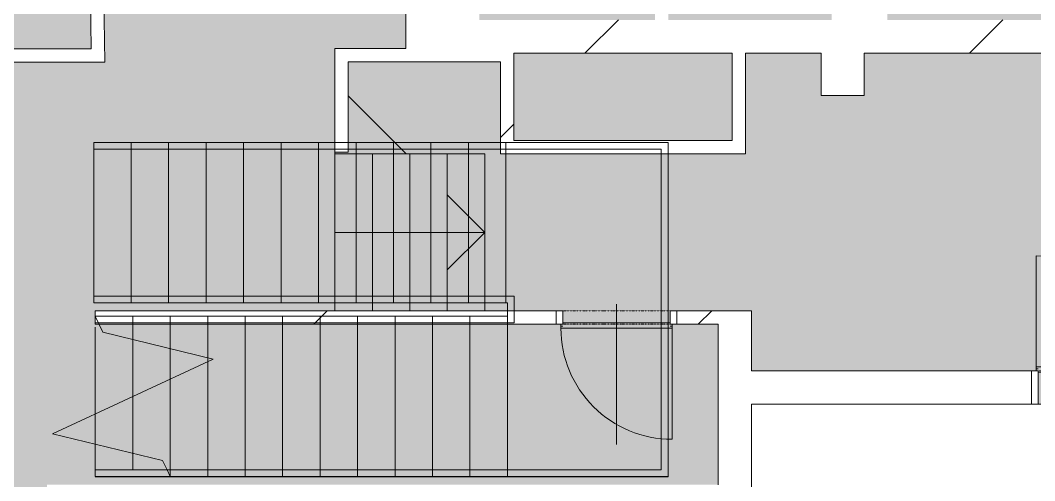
# Model space of a CAD drawing. Header units: millimetres. Extents: x -2665 to 226309, y -45352 to 20466.
# Drawn here: x 128408 to 135988, y -20402 to -16959 of the extents above; entities that cross this region are included whole.
import ezdxf

# ---------------------------------------------------------------- set-up
doc = ezdxf.new("R2010")
doc.units = ezdxf.units.MM
doc.linetypes.add('Čerchovaná se dvěma tečkami', pattern=[2.59, 1, -0.53, 0, -0.53, 0, -0.53])
for name, color, linetype, lineweight in [('A-DETL-GENF', 92, 'Continuous', 13), ('A-DETL-THIN', 151, 'Continuous', 13), ('A-DOOR', 31, 'Continuous', 13), ('A-DOOR-FRAM', 31, 'Continuous', 9), ('A-FLOR', 192, 'Continuous', 13), ('A-FLOR-HRAL', 11, 'Continuous', 13), ('A-WALL', 113, 'Continuous', 13), ('A-WALL-PATT', 111, 'Continuous', 9), ('S-COLS', 52, 'Continuous', 13), ('S-STRS', 31, 'Continuous', 13), ('S-STRS-ANNO', 31, 'Continuous', 9), ('S-STRS-MBND', 31, 'Continuous', 9)]:
    doc.layers.add(name, color=color, linetype=linetype, lineweight=lineweight)
pattern_1 = [(45, (92359, 0), (-7184.2, 7184.2), []), (45, (95233, -3e-12), (-7184.2, 7184.2), []), (45, (100980, -7e-12), (-4310.5, 10057.9), [4064, -2032, 67.06, -1964.94])]

# ---------------------------------------------------------------- blocks, each defined once
blk = doc.blocks.new('DVERE_1k_oblozka - DD03_01_800x1970_koupelna-1549501-Mapka _ závislý 14')
at = {"layer": 'A-DOOR', "lineweight": 9}
for p, q in [((0, -177.9), (0, 1022.1)), ((-415, 122.1), (-415, 982.1)), ((415, 152.1), (-415, 152.1)), ((-415, 152.1), (-415, 137.1)), ((305, 152.1), (-305, 152.1)), ((415, 137.1), (415, 152.1)), ((415, 152.1), (415, 122.1)), ((-400, 122.1), (-450, 122.1)), ((-450, 122.1), (-450, -127.9)), ((-415, 137.1), (-400, 137.1)), ((-400, -127.9), (-400, 122.1)), ((-400, 112.1), (400, 112.1)), ((400, 137.1), (415, 137.1)), ((450, 122.1), (400, 122.1)), ((400, 122.1), (400, -127.9)), ((450, -127.9), (450, 122.1)), ((-450, -127.9), (-400, -127.9)), ((400, -127.9), (450, -127.9))]:
    blk.add_line(p, q, dxfattribs=at)
at = {"layer": 'A-DOOR', "linetype": 'Čerchovaná se dvěma tečkami', "lineweight": 9}
for p, q in [((-400, 122.1), (400, 122.1)), ((-400, -127.9), (400, -127.9))]:
    blk.add_line(p, q, dxfattribs=at)
at = {"layer": 'A-DOOR', "lineweight": 9}
blk.add_arc((-415, 152.1), 830, 360, 90, dxfattribs=at)
at = {"layer": 'A-DOOR-FRAM'}
for p, q in [((-400, 122.1), (-450, 122.1)), ((-400, -127.9), (-400, 122.1)), ((400, 122.1), (400, -127.9)), ((400, 122.1), (450, 122.1)), ((-450, -127.9), (-400, -127.9)), ((450, -127.9), (400, -127.9))]:
    blk.add_line(p, q, dxfattribs=at)
blk = doc.blocks.new('DVERE_1k_oblozka - DD03_01_800x1970_koupelna-1549498-Mapka _ závislý 14')
at = {"layer": 'A-DOOR', "lineweight": 9}
for p, q in [((0, -102.9), (0, 947.1)), ((-415, 47.1), (-415, 907.1)), ((415, 77.1), (-415, 77.1)), ((-415, 77.1), (-415, 62.1)), ((305, 77.1), (-305, 77.1)), ((415, 62.1), (415, 77.1)), ((415, 77.1), (415, 47.1)), ((-400, 47.1), (-450, 47.1)), ((-450, 47.1), (-450, -52.9)), ((-415, 62.1), (-400, 62.1)), ((-400, -52.9), (-400, 47.1)), ((-400, 37.1), (400, 37.1)), ((400, 62.1), (415, 62.1)), ((450, 47.1), (400, 47.1)), ((400, 47.1), (400, -52.9)), ((450, -52.9), (450, 47.1)), ((-450, -52.9), (-400, -52.9)), ((400, -52.9), (450, -52.9))]:
    blk.add_line(p, q, dxfattribs=at)
at = {"layer": 'A-DOOR', "linetype": 'Čerchovaná se dvěma tečkami', "lineweight": 9}
for p, q in [((-400, 47.1), (400, 47.1)), ((-400, -52.9), (400, -52.9))]:
    blk.add_line(p, q, dxfattribs=at)
at = {"layer": 'A-DOOR', "lineweight": 9}
blk.add_arc((-415, 77.1), 830, 360, 90, dxfattribs=at)
at = {"layer": 'A-DOOR-FRAM'}
for p, q in [((-400, 47.1), (-450, 47.1)), ((-400, -52.9), (-400, 47.1)), ((400, 47.1), (400, -52.9)), ((400, 47.1), (450, 47.1)), ((-450, -52.9), (-400, -52.9)), ((450, -52.9), (400, -52.9))]:
    blk.add_line(p, q, dxfattribs=at)
blk = doc.blocks.new('Typ horního madla - Horní madlo_Vnitřní_-1857845-Mapka _ závislý 14')
at = {"layer": 'A-FLOR-HRAL', "lineweight": 9}
for p, q in [((36597.4, -19071.6), (36597.4, -19021.6)), ((39677.4, -19021.6), (36597.4, -19021.6)), ((39739.5, -19021.6), (39677.4, -19021.6)), ((39739.5, -19222.4), (39739.5, -19021.6)), ((39677.4, -19071.6), (36597.4, -19071.6)), ((39689.5, -19071.6), (39677.4, -19071.6)), ((39689.5, -19172.4), (39689.5, -19071.6)), ((36609.1, -19172.4), (36609.1, -19222.4)), ((36609.1, -19172.4), (36609.3, -19172.4)), ((36632.6, -19222.4), (36609.3, -19172.4)), ((36609.3, -19172.4), (39614.5, -19172.4)), ((39614.5, -19172.4), (39689.5, -19172.4)), ((36609.1, -19222.4), (36632.6, -19222.4)), ((36632.6, -19222.4), (39614.5, -19222.4)), ((39614.5, -19222.4), (39739.5, -19222.4))]:
    blk.add_line(p, q, dxfattribs=at)
blk = doc.blocks.new('Typ horního madla - Horní madlo_Vnitřní_-1857862-Mapka _ závislý 14')
at = {"layer": 'A-FLOR-HRAL', "lineweight": 9}
for p, q in [((36597.4, -17922.4), (36597.4, -17872.4)), ((39957.4, -17872.4), (36597.4, -17872.4)), ((40888.7, -17872.4), (39957.4, -17872.4)), ((40888.7, -20371.6), (40888.7, -17872.4)), ((39957.4, -17922.4), (36597.4, -17922.4)), ((40838.7, -17922.4), (39957.4, -17922.4)), ((40838.7, -20321.6), (40838.7, -17922.4)), ((36609.1, -20321.6), (36609.1, -20371.6)), ((36609.1, -20321.6), (37145.2, -20321.6)), ((36609.1, -20371.6), (37168.5, -20371.6)), ((37168.5, -20371.6), (37145.2, -20321.6)), ((37145.2, -20321.6), (39689.1, -20321.6)), ((37168.5, -20371.6), (39689.1, -20371.6)), ((39689.1, -20321.6), (40838.7, -20321.6)), ((39689.1, -20371.6), (40888.7, -20371.6))]:
    blk.add_line(p, q, dxfattribs=at)

msp = doc.modelspace()

# ---------------------------------------------------------------- hatches: boundary and pattern name
at = {"layer": 'A-DETL-GENF', "lineweight": 9}
h = msp.add_hatch(color=1, dxfattribs=at)
h.paths.add_polyline_path([(91073.8, -28962.3), (91073.8, -27933.8), (90903.8, -27933.8), (90903.8, -28962.3)])
h.paths.add_polyline_path([(103728.8, -28962.3), (109118.5, -28962.3), (109118.5, -27933.8), (103728.8, -27933.8), (103728.8, -28334)])
h.paths.add_polyline_path([(91323.8, -28962.3), (103428.8, -28962.3), (103428.8, -27933.8), (97168.8, -27933.8), (97168.8, -27115.5), (97308.8, -27115.5), (97308.8, -26157.5), (91153.8, -26157.5), (91153.8, -27300), (91608.8, -27300), (91608.8, -27933.8), (91323.8, -27933.8), (91323.8, -28937.8)])
h.paths.add_polyline_path([(137401.3, -17205.8), (137401.3, -17200.8), (137101.3, -17205.8)])
h.paths.add_polyline_path([(134713.3, -17205.8), (134713.3, -17520.8), (134393.3, -17520.8), (134393.3, -17205.8)])
h.paths.add_polyline_path([(131838.7, -10581.5), (131838.7, -10577.1), (131438.7, -10577.1)])
h.paths.add_polyline_path([(121062.8, -28812.5), (121208, -28812.5), (121208, -28417.5), (121608, -28417.5), (121608, -28812.5), (124102.5, -28812.5), (124111.8, -24292.5), (124202.5, -24292.5), (124202.5, -28812.5), (127202.5, -28812.5), (127202.5, -28277.5), (127302.5, -28277.5), (127302.5, -27406.7), (127177.5, -27406.7), (127177.5, -22812.5), (125122.5, -22812.5), (125122.5, -22712.5), (126150, -22712.5), (126150, -22544.8), (126375, -22544.8), (126375, -22712.5), (127177.5, -22712.5), (127177.5, -22382.3), (127831.8, -22382.3), (127831.8, -22532.3), (127302.5, -22532.3), (127302.5, -27156.7), (130487.5, -27156.7), (130487.5, -22532.3), (128631.8, -22532.3), (128631.8, -22382.3), (129051.8, -22382.3), (129051.8, -20532.3), (128607.8, -20532.3), (128607.8, -20432.3), (133622.8, -20432.3), (133622.8, -19232.3), (133262.8, -19232.3), (133262.8, -19132.3), (133872.8, -19132.3), (133872.8, -19579.6), (136012.8, -19579.6), (136012.8, -19829.6), (136812.8, -19829.6), (136812.8, -19579.6), (138952.8, -19579.6), (138952.8, -19829.6), (139852.8, -19829.6), (139852.8, -19579.6), (141096.3, -19579.6), (141096.3, -17452.4), (140718, -17455.7), (140715.8, -17205.8), (140148.8, -17205.8), (140148.8, -17500.8), (139848.8, -17500.8), (139848.8, -17205.8), (137401.3, -17205.8), (137401.3, -17500.8), (137101.3, -17500.8), (137101.3, -17205.8), (133827.8, -17205.8), (133827.8, -17957.1), (131996.6, -17957.1), (131996.6, -17269.7), (130858.7, -17269.7), (130858.7, -17944.7), (130758.7, -17944.7), (130758.7, -17169.7), (131288.7, -17169.7), (131288.7, -13702.1), (131438.7, -13702.1), (131438.7, -16585.8), (131838.7, -16585.8), (131838.7, -16955.8), (133150.9, -16955.8), (133089.5, -12682.4), (132208.7, -12686.3), (132208.3, -12586.6), (133108.8, -12582.3), (133089.5, -10573), (131838.7, -10584.2), (131838.7, -10977.1), (131438.7, -10977.1), (131438.7, -12590.2), (131608.3, -12590.9), (131608.3, -12689.4), (131438.7, -12690.9), (131438.7, -12902.1), (131288.7, -12902.1), (131288.7, -12690.9), (130899.5, -12690.9), (130899.1, -12592.8), (131288.7, -12590.2), (131288.7, -10585.2), (131118.5, -10577.1), (131117.4, -10406.4), (131067.3, -10392.4), (131066.9, -10372.1), (129417.1, -10372.1), (129416.9, -10417.9), (129367.4, -10418.2), (129368.6, -10598.2), (128937.8, -10622.1), (128969.6, -12601.9), (129423.1, -12599.7), (129423.6, -12699.7), (128969.6, -12701.9), (129039.5, -17272.1), (127574.4, -17272.1), (127574.4, -17972.1), (127164.4, -17972.1), (127164.4, -17272.1), (127074.4, -17272.1), (127074.4, -17172.1), (128938, -17172.1), (128837.5, -10601.8), (125846.3, -10622.1), (125846.3, -11022.1), (125446.3, -11022.1), (125446.3, -16631.1), (125866.3, -16631.1), (125866.3, -17172.1), (126274.4, -17172.1), (126274.4, -17272.1), (126194.4, -17272.1), (126194.4, -20886.6), (124313.8, -20879.4), (124314.4, -20729.2), (126094.4, -20729.4), (126094.4, -17272.1), (125446.3, -17272.1), (125446.3, -17584.7), (121629.4, -17584.7), (121629.4, -20718.5), (123414.4, -20725.4), (123413.8, -20875.6), (120422.9, -20863.7), (120423.5, -20713.7), (121529.4, -20713.9), (121529.4, -17584.7), (118305.3, -17584.7), (118305.3, -20705.3), (119523.5, -20710.1), (119522.9, -20860.1), (118005.3, -20854.1), (118005.3, -20036.3), (117372.8, -20036.3), (117372.8, -20245.5), (117092.7, -20235.7), (117096.2, -20135.8), (117272.8, -20137.5), (117272.8, -19936.3), (118205.3, -19936.3), (118205.3, -17584.7), (115669.5, -17584.7), (115669.5, -18746.3), (116151.7, -18746.3), (116115.9, -20101.5), (116296.6, -20107.8), (116293.2, -20207.8), (115616.7, -20184.2), (115652.1, -18846.3), (115385.3, -18846.3), (115385.3, -18746.3), (115569.5, -18746.3), (115569.5, -16829.6), (113859.5, -16829.6), (113859.5, -18186.3), (114490.7, -18186.3), (114490.7, -18746.3), (114785.3, -18746.3), (114785.3, -18846.3), (114490.7, -18846.3), (114490.7, -19546.3), (111888.6, -19546.3), (111888.6, -15711.9), (111988.6, -15711.9), (111988.6, -16229.6), (113018.6, -16229.6), (113018.6, -15869.6), (113118.6, -15869.6), (113118.6, -16679.6), (115159.5, -16679.6), (115159.5, -15947.1), (114216.1, -15947.1), (114216.1, -15711.9), (114316.1, -15711.9), (114316.1, -15847.1), (115259.5, -15847.4), (115259.5, -16679.6), (115569.5, -16679.6), (115569.5, -15010.1), (114316.1, -15010.1), (114316.1, -15111.9), (114216.1, -15111.9), (114216.1, -15010.1), (111988.6, -15010.1), (111988.6, -15111.9), (111888.6, -15111.9), (111888.6, -14801.9), (111988.6, -14801.9), (111988.6, -14910.1), (114216.1, -14910.1), (114216.1, -14700.1), (114316.1, -14712.2), (114316.1, -14910.1), (115569.5, -14910.1), (115569.5, -13920.1), (114316.1, -13920.1), (114316.1, -14100.1), (114216.1, -14100.1), (114216.1, -13920.1), (111988.6, -13920.1), (111988.6, -14201.9), (111888.6, -14201.9), (111888.6, -11677.5), (110551.7, -11677.5), (110551.7, -18362.5), (110601.7, -18362.5), (110601.7, -19013.3), (110216.4, -19013.3), (110216.4, -18913.3), (110451.7, -18913.3), (110451.7, -18362.5), (110401.7, -18343.3), (110396.5, -16403.3), (109521.3, -16403.3), (109521.3, -16443.3), (109186.7, -16443.3), (109186.7, -18243.3), (109266.7, -18243.3), (109266.7, -18913.3), (109416.4, -18913.3), (109416.4, -19013.3), (108394.5, -19013.3), (108394.5, -18913.3), (109166.7, -18913.3), (109166.7, -18343.3), (109086.7, -18343.3), (109086.7, -16443.3), (106344.5, -16443.3), (106344.5, -18913.3), (107694.5, -18913.3), (107681.3, -19013.3), (106344.5, -19013.3), (106344.5, -19651.8), (105195, -19656.1), (105195, -19506.1), (105894.5, -19503.5), (105894.5, -19143.3), (106194.5, -19143.3), (106194.5, -16443.3), (103591.3, -16443.3), (103573.7, -16843.3), (103191.3, -16843.3), (103191.3, -16443.3), (101828.6, -16443.3), (101828.6, -19518.9), (104394.4, -19509.3), (104394.4, -19659.2), (100979.2, -19671.9), (100978.6, -19522.1), (101728.6, -19518.9), (101728.6, -16443.3), (97616.3, -16443.3), (97616.3, -19534.9), (100178.6, -19525.3), (100179.2, -19675.1), (97516.3, -19685.2), (97516.3, -16843.3), (97181.3, -16843.3), (97181.3, -16143.3), (98452, -16140.2), (98452, -15478.3), (98792, -15478.3), (98792, -9996.2), (98382, -9996.2), (98382, -9446.2), (98792, -9446.2), (98792, -6966.2), (98362, -6966.2), (98362, -6451.2), (98792, -6451.2), (98792, -3625), (98102, -3625), (98102, -3525), (98792, -3525), (98792, -886.8), (98259.2, -886.8), (98259.2, -431.8), (92807, -431.8), (92807, -871.8), (92372, -890.9), (92372, -6443.2), (92792, -6443.2), (92792, -6963.2), (92372, -6963.2), (92372, -9240.2), (96965.4, -9183.6), (96965.4, -5995), (97054.8, -5994.7), (97069, -10326.7), (96969.2, -10327.1), (96965.4, -9283.6), (92807, -9340.2), (92807, -9908.2), (92372, -9908.2), (92372, -14261), (96982, -14199.3), (96972, -11127.1), (97071.8, -11126.7), (97082, -14299.3), (95675, -14319.1), (95675, -14534.9), (95575, -14534.9), (95575, -14319.1), (92017, -14376.8), (92017, -15446.9), (92041, -15451.8), (92042, -15451.8), (92827, -15451.8), (92827, -16130), (95120.1, -16130), (95120.1, -15402.4), (95675, -15402.4), (95665.1, -20050), (95515.1, -20050), (95515.1, -16430), (91568.8, -16430), (91568.8, -16830), (91153.8, -16830), (91153.8, -21265), (95515.1, -21265), (95515.1, -20850), (95665.1, -20850), (95665.1, -21265), (96008.8, -21265), (96008.8, -21415), (94358.2, -21415), (94358.2, -21575), (94258.2, -21575), (94258.2, -21415), (91568.8, -21415), (91568.8, -21665), (91153.8, -21665), (91173.4, -25857.5), (94258.2, -25857.5), (94258.2, -22375), (94358.2, -22375), (94358.2, -25857.5), (97508.8, -25857.5), (97508.8, -21415), (96808.8, -21415), (96808.8, -21265), (97608.8, -21265), (97608.8, -21571.7), (99030.2, -21563.2), (99030.8, -21662.9), (97608.8, -21671.7), (97608.8, -27683.8), (100608.8, -27683.8), (100608.8, -21653.1), (99830.8, -21653.1), (99830.2, -21557.9), (102110.2, -21543.7), (102110.2, -21643.7), (100708.8, -21653.1), (100708.8, -27683.8), (103508.8, -27683.8), (103508.8, -24224.3), (103608.8, -24224.3), (103608.8, -27683.8), (106408.8, -27683.8), (106408.8, -21617), (103608.8, -21635.1), (103608.8, -23424.3), (103508.8, -23424.3), (103508.8, -21635.1), (102910.7, -21634.4), (102910.8, -21538.8), (103227, -21523.1), (103227, -21212), (103727, -21212), (103727, -21533.7), (109168.5, -21499.9), (109168.5, -20299.4), (109268.5, -20299.4), (109268.5, -22382.5), (115311.7, -22382.5), (115311.7, -21322.5), (115231.7, -21322.5), (115231.7, -21222.5), (115661.7, -21222.5), (115661.7, -22712.5), (115905.7, -22712.5), (115896.5, -22812.5), (115311.7, -22812.5), (115311.7, -28812.5), (118405.7, -28812.5), (118405.7, -22812.5), (116705.7, -22812.5), (116705.7, -22712.5), (119525.7, -22712.5), (119525.7, -22812.5), (118505.7, -22812.5), (118505.7, -28812.5), (121031.1, -28812.5)])
h.paths.add_polyline_path([(106508.8, -27683.8), (109205.7, -27683.8), (109205.7, -27206.6), (109605.7, -27206.6), (109605.7, -24439.4), (109168.5, -24439.4), (109168.5, -21599.9), (106508.8, -21617), (106508.8, -26063.7)])
h.paths.add_polyline_path([(132327, -27156.7), (133622.8, -27156.7), (133622.8, -22765.8), (133207.8, -22765.8), (133207.8, -22365.8), (133622.8, -22365.8), (133622.8, -20532.3), (129151.8, -20532.3), (129151.8, -22382.3), (130612.5, -22382.3), (130612.5, -27156.7)])
h.paths.add_polyline_path([(113485.7, -25319.4), (114370.7, -25319.4), (114385.7, -25069.4), (114961.7, -25069.4), (114961.7, -22712.5), (115311.7, -22712.5), (115311.7, -22482.5), (109268.5, -22482.5), (109268.5, -24339.4), (109855.7, -24339.4), (109855.7, -25069.4), (110395.7, -25069.4), (110395.7, -25319.4), (111295.7, -25319.4), (111295.7, -25069.4), (113485.7, -25069.4)])
h.paths.add_polyline_path([(124102.5, -23492.5), (124102.5, -22812.5), (122902.5, -22812.5), (122902.5, -23462.5), (122802.5, -23462.5), (122802.5, -22812.5), (122752.5, -22812.5), (122752.5, -22712.5), (124322.5, -22712.5), (124322.5, -22812.5), (124202.5, -22812.5), (124202.5, -23492.5), (124111.8, -23492.5)])
h.paths.add_polyline_path([(121638.2, -22812.5), (120325.7, -22812.5), (120325.7, -22712.5), (121138.2, -22712.5), (121138.2, -22362.5), (121638.2, -22362.5), (121638.2, -22712.5), (121952.5, -22712.5), (121952.5, -22812.5), (121902.5, -22812.5)])
h.paths.add_polyline_path([(110346.7, -21322.5), (110346.7, -21222.5), (114631.7, -21222.5), (114631.7, -21322.5), (111788.9, -21322.5)])
h.paths.add_polyline_path([(116015.9, -20098), (116049, -18846.3), (115752.1, -18846.3), (115719.3, -20087.7), (115896.5, -20093.9)])
h.paths.add_polyline_path([(114390.7, -19446.3), (114390.7, -18286.3), (113190.7, -18286.3), (113190.7, -18686.3), (113090.7, -18686.3), (113090.7, -18286.3), (111988.6, -18286.3), (111988.6, -19446.3), (113090.7, -19446.3), (113090.7, -19286.3), (113190.7, -19286.3), (113190.7, -19446.3), (114363.7, -19446.3)])
h.paths.add_polyline_path([(132462.8, -19232.3), (128967.8, -19232.3), (128967.8, -19132.3), (132462.8, -19132.3)])
h.paths.add_polyline_path([(113190.7, -18186.3), (113559.5, -18186.3), (113559.5, -16779.6), (113018.6, -16779.6), (113018.6, -16329.6), (111988.6, -16329.6), (111988.6, -18186.3), (113090.7, -18186.3)])
h.paths.add_polyline_path([(132096.6, -17857.1), (133727.8, -17857.1), (133727.8, -17205.8), (132096.6, -17205.8), (132096.6, -17269.7)])
h.paths.add_polyline_path([(115919.5, -17334.7), (115984.5, -17334.7), (115984.5, -4240.9), (115919.5, -4240.9), (115896.5, -11621.2), (115819.5, -11605.8), (115569.5, -11605.8), (115569.5, -11479.2), (113186.3, -11479.2), (113186.3, -11379.2), (115569.5, -11379.2), (115569.5, -10845.8), (115523.8, -10845.8), (115523.8, -10445.8), (115569.5, -10445.8), (115569.5, -4240.9), (109161.9, -4240.9), (109161.9, -16143.3), (109521.3, -16143.3), (109521.3, -16253.3), (110401.7, -16253.3), (110401.7, -11527.5), (111888.6, -11527.5), (111888.6, -11379.2), (112386.3, -11379.2), (112386.3, -11479.2), (111988.6, -11479.2), (111988.6, -13770.1), (115569.5, -13770.1), (115569.5, -12505.8), (115896.5, -12486.6), (115919.5, -12480.8), (115919.5, -17323.9)])
h.paths.add_polyline_path([(140148.8, -17205.8), (140148.8, -17200.8), (139848.8, -17205.8)])
h.paths.add_polyline_path([(133250.9, -16955.8), (134471.3, -16955.8), (134471.3, -16555.8), (134871.3, -16555.8), (134887.5, -16955.8), (140446.3, -16955.8), (140446.3, -16583.6), (140846.3, -16583.6), (140846.3, -10920.5), (140446.3, -10920.5), (140446.3, -10523.2), (134859.3, -10564.9), (134859.3, -11196.4), (134765.2, -11196.3), (134762.9, -10951.7), (134442, -10951.7), (134439.3, -10563.9), (134288.5, -10564.9), (134287.3, -10384.9), (133187.3, -10392.4), (133174.3, -10932.6), (133192.8, -10917.8), (133219.1, -13547.4), (134786.6, -13507.5), (134786.6, -11997.1), (134872.6, -11997.2), (134871.3, -13605.3), (133219.1, -13647.4)])
h.paths.add_polyline_path([(92042, -16140), (92041, -16130), (92041, -16140)])
h.paths.add_polyline_path([(95575, -15384.9), (95575.1, -15334.9), (95675, -15334.9), (95665.1, -15384.9), (95575.1, -15384.9)])
h.paths.add_polyline_path([(96952.2, -5195), (96946.7, -3525), (97302, -3525), (97302, -3625), (97047, -3625), (97047, -5194.7)])
at = {"layer": 'A-WALL-PATT'}
h = msp.add_hatch(dxfattribs=at)
h.set_pattern_fill('FP_36', color=256, angle=45, style=0, pattern_type=2)
h.set_pattern_definition([(45.876, (92359, 0), (-7293.2, 7073.5), []), (45.876, (95233, 44), (-7293.2, 7073.5), []), (45.876, (100979, 132), (-4463.8, 9990.8), [4064, -2032, 67.1, -1964.9])])
h.paths.add_polyline_path([(128939.5, -17272.1), (129039.5, -17272.1), (128937.5, -10601.2), (128837.5, -10601.8), (128938, -17172.1)])
h = msp.add_hatch(dxfattribs=at)
h.set_pattern_fill('FP_19', color=256, angle=45, style=0, pattern_type=2)
h.set_pattern_definition(pattern_1)
h.paths.add_polyline_path([(131438.7, -17169.7), (131438.7, -13752.1), (131288.7, -13752.1), (131288.7, -17169.7)])
h.paths.add_polyline_path([(131288.7, -12852.1), (131438.7, -12852.1), (131438.7, -10584.2), (131288.7, -10585.2), (131288.7, -12690.9)])
h = msp.add_hatch(dxfattribs=at)
h.set_pattern_fill('FP_19', color=256, angle=45, style=0, pattern_type=2)
h.set_pattern_definition(pattern_1)
h.paths.add_polyline_path([(137101.3, -17205.8), (137101.3, -17200.8), (140148.8, -17200.8), (140446.3, -16955.8), (131438.7, -16955.8), (131438.7, -17205.8), (136434.7, -17205.8)])
h.paths.add_polyline_path([(140846.3, -17205.8), (141096.3, -17205.8), (141096.3, -16955.8), (140846.3, -16955.8), (140846.3, -16983.6), (140446.3, -16983.6), (140148.8, -17205.8), (140715.8, -17205.8)])
h = msp.add_hatch(dxfattribs=at)
h.set_pattern_fill('FP_19', color=256, angle=45, style=0, pattern_type=2)
h.set_pattern_definition(pattern_1)
h.paths.add_polyline_path([(126094.4, -17272.1), (126224.4, -17272.1), (126224.4, -17172.1), (125446.3, -17172.1), (125446.3, -17272.1), (125866.3, -17272.1)])
h.paths.add_polyline_path([(128939.5, -17272.1), (128938, -17172.1), (127124.4, -17172.1), (127124.4, -17272.1), (128938, -17272.1)])
h = msp.add_hatch(dxfattribs=at)
h.set_pattern_fill('FP_19', color=256, angle=45, style=0, pattern_type=2)
h.set_pattern_definition(pattern_1)
h.paths.add_polyline_path([(130858.7, -17269.7), (131996.6, -17269.7), (131996.6, -17205.8), (131438.7, -17205.8), (131438.7, -17169.7), (130758.7, -17169.7), (130758.7, -17269.7)])
h = msp.add_hatch(dxfattribs=at)
h.set_pattern_fill('FP_19', color=256, angle=45, style=0, pattern_type=2)
h.set_pattern_definition(pattern_1)
h.paths.add_polyline_path([(131996.6, -17857.1), (132096.6, -17857.1), (132096.6, -17205.8), (131996.6, -17205.8), (131996.6, -17269.7)])
h = msp.add_hatch(dxfattribs=at)
h.set_pattern_fill('FP_19', color=256, angle=45, style=0, pattern_type=2)
h.set_pattern_definition(pattern_1)
h.paths.add_polyline_path([(133727.8, -17857.1), (133827.8, -17857.1), (133827.8, -17205.8), (133727.8, -17205.8)])
h = msp.add_hatch(dxfattribs=at)
h.set_pattern_fill('FP_19', color=256, angle=45, style=0, pattern_type=2)
h.set_pattern_definition(pattern_1)
h.paths.add_polyline_path([(130758.7, -17944.7), (130858.7, -17944.7), (130858.7, -17269.7), (130758.7, -17269.7)])
h = msp.add_hatch(dxfattribs=at)
h.set_pattern_fill('FP_19', color=256, angle=45, style=0, pattern_type=2)
h.set_pattern_definition(pattern_1)
h.paths.add_polyline_path([(133827.8, -17957.1), (133827.8, -17857.1), (131996.6, -17857.1), (131996.6, -17957.1), (133727.8, -17957.1)])
h = msp.add_hatch(dxfattribs=at)
h.set_pattern_fill('FP_19', color=256, angle=45, style=0, pattern_type=2)
h.set_pattern_definition(pattern_1)
h.paths.add_polyline_path([(133872.8, -19232.3), (133872.8, -19132.3), (133312.8, -19132.3), (133312.8, -19232.3), (133622.8, -19232.3)])
h.paths.add_polyline_path([(128967.8, -19232.3), (132412.8, -19232.3), (132412.8, -19132.3), (128967.8, -19132.3)])
h = msp.add_hatch(dxfattribs=at)
h.set_pattern_fill('FP_19', color=256, angle=45, style=0, pattern_type=2)
h.set_pattern_definition(pattern_1)
h.paths.add_polyline_path([(133747.8, -29062.5), (133872.8, -29062.5), (133872.8, -23782.3), (133622.8, -23782.3), (133622.8, -28767.7), (133747.8, -28767.7)])
h.paths.add_polyline_path([(133627.4, -22882.3), (133872.8, -22882.3), (133872.8, -22282.3), (133622.8, -22282.3), (133622.8, -22882.3)])
h.paths.add_polyline_path([(133822.8, -21382.3), (133872.8, -21382.3), (133872.8, -19232.3), (133622.8, -19252.8), (133622.8, -21382.3), (133742.8, -21382.3)])
h = msp.add_hatch(dxfattribs=at)
h.set_pattern_fill('FP_19', color=256, angle=45, style=0, pattern_type=2)
h.set_pattern_definition(pattern_1)
h.paths.add_polyline_path([(141106.6, -19829.6), (141106.6, -19579.6), (139852.8, -19579.6), (139852.8, -19829.6), (140542.3, -19829.6)])
h.paths.add_polyline_path([(135962.8, -19829.6), (135962.8, -19579.6), (133872.8, -19579.6), (133872.8, -19829.6)])
h.paths.add_polyline_path([(136862.8, -19829.6), (138952.8, -19829.6), (138952.8, -19579.6), (136862.8, -19579.6)])
at = {"layer": 'S-COLS', "lineweight": 9}
h = msp.add_hatch(dxfattribs=at)
h.set_pattern_fill('FP_61', color=256, style=0, pattern_type=2)
h.set_pattern_definition([(45, (92359, 0), (-7184.2, 7184.2), []), (45, (95233, 0), (-7184.2, 7184.2), []), (45, (100980, 0), (-4310.5, 10058), [4064, -2032, 67.1, -1964.9])])
h.paths.add_polyline_path([(134713.3, -17520.8), (134713.3, -17205.8), (134393.3, -17205.8), (134393.3, -17520.8)])

# ---------------------------------------------------------------- linework, layer by layer
at = {"layer": 'A-DETL-THIN', "lineweight": 9}
for p, q in [((133872.8, -27406.7), (133872.8, -19829.6)), ((133872.8, -19829.6), (141096.3, -19829.6))]:
    msp.add_line(p, q, dxfattribs=at)
at = {"layer": 'A-FLOR', "lineweight": 9}
msp.add_line((130758.7, -19132.3), (130758.7, -17944.7), dxfattribs=at)
at = {"layer": 'A-WALL', "lineweight": 9}
for p, q in [((128837.5, -10601.8), (128938, -17172.1)), ((129039.5, -17272.1), (128969.6, -12701.9)), ((131288.7, -13752.1), (131288.7, -17169.7)), ((128938, -17172.1), (127124.4, -17172.1)), ((131288.7, -17169.7), (130758.7, -17169.7)), ((130758.7, -17169.7), (130758.7, -17944.7)), ((132096.6, -17205.8), (133727.8, -17205.8)), ((132096.6, -17857.1), (132096.6, -17205.8)), ((133727.8, -17205.8), (133727.8, -17857.1)), ((133827.8, -17205.8), (134393.3, -17205.8)), ((133827.8, -17957.1), (133827.8, -17205.8)), ((134713.3, -17205.8), (137101.3, -17205.8)), ((127574.4, -17272.1), (129039.5, -17272.1)), ((130858.7, -17269.7), (131996.6, -17269.7)), ((130858.7, -17944.7), (130858.7, -17269.7)), ((131996.6, -17269.7), (131996.6, -17957.1)), ((133727.8, -17857.1), (132096.6, -17857.1)), ((130758.7, -17944.7), (130858.7, -17944.7)), ((131996.6, -17957.1), (133827.8, -17957.1)), ((132412.8, -19132.3), (128967.8, -19132.3)), ((128967.8, -19132.3), (128967.8, -19232.3)), ((133872.8, -19132.3), (133312.8, -19132.3)), ((133872.8, -19579.6), (133872.8, -19132.3)), ((128967.8, -19232.3), (132412.8, -19232.3)), ((133312.8, -19232.3), (133622.8, -19232.3)), ((133622.8, -19232.3), (133622.8, -20432.3)), ((135962.8, -19579.6), (133872.8, -19579.6)), ((133872.8, -19829.6), (135962.8, -19829.6)), ((133872.8, -21382.3), (133872.8, -19829.6))]:
    msp.add_line(p, q, dxfattribs=at)
at = {"layer": 'S-COLS', "lineweight": 9}
for p, q in [((134393.3, -17205.8), (134393.3, -17520.8)), ((134713.3, -17520.8), (134713.3, -17205.8)), ((134393.3, -17520.8), (134713.3, -17520.8))]:
    msp.add_line(p, q, dxfattribs=at)
at = {"layer": 'S-STRS', "lineweight": 9}
for p, q in [((131038.7, -17957.1), (130758.7, -17957.1)), ((131318.7, -17957.1), (131038.7, -17957.1)), ((131038.7, -19132.3), (131038.7, -17957.1)), ((131038.7, -19132.3), (131038.7, -17957.1)), ((131598.7, -17957.1), (131318.7, -17957.1)), ((131318.7, -19132.3), (131318.7, -17957.1)), ((131318.7, -19132.3), (131318.7, -17957.1)), ((131878.7, -17957.1), (131598.7, -17957.1)), ((131598.7, -19132.3), (131598.7, -17957.1)), ((131598.7, -19132.3), (131598.7, -17957.1)), ((131878.7, -19132.3), (131878.7, -17957.1)), ((131878.7, -19132.3), (131878.7, -17957.1)), ((128968.3, -19252.8), (128968.3, -19902.5)), ((128968.3, -19252.8), (128968.3, -19902.5)), ((129248.3, -19346.4), (129248.3, -19771.9)), ((129248.3, -19346.4), (129248.3, -19771.9)), ((129528.3, -19414.5), (129528.3, -19641.3)), ((129528.3, -19414.5), (129528.3, -19641.3)), ((129808.3, -19482.5), (129808.3, -19510.8)), ((129808.3, -19482.5), (129808.3, -19510.8)), ((128968.3, -20129.6), (128968.3, -20321.6)), ((128968.3, -20129.6), (128968.3, -20321.6)), ((129248.3, -20197.6), (129248.3, -20321.6)), ((129248.3, -20197.6), (129248.3, -20321.6)), ((128968.3, -20372), (129248.3, -20372)), ((129248.3, -20372), (129527.9, -20372))]:
    msp.add_line(p, q, dxfattribs=at)
at = {"layer": 'S-STRS-ANNO'}
for p, q in [((131291.1, -17957.1), (130858.7, -17524.7)), ((131878.7, -18544.7), (131598.7, -18264.7)), ((131038.7, -18544.7), (130758.7, -18544.7)), ((131318.7, -18544.7), (131038.7, -18544.7)), ((131598.7, -18544.7), (131318.7, -18544.7)), ((131878.7, -18544.7), (131598.7, -18544.7)), ((131878.7, -18544.7), (131598.7, -18824.7))]:
    msp.add_line(p, q, dxfattribs=at)
at = {"layer": 'S-STRS-MBND'}
for p, q in [((128956.6, -19072), (128956.6, -17872)), ((132036.6, -17872), (128956.6, -17872)), ((129236.6, -19072), (129236.6, -17872)), ((129236.6, -19072), (129236.6, -17872)), ((129516.6, -19072), (129516.6, -17872)), ((129516.6, -19072), (129516.6, -17872)), ((129796.6, -19072), (129796.6, -17872)), ((129796.6, -19072), (129796.6, -17872)), ((130076.6, -19072), (130076.6, -17872)), ((130076.6, -19072), (130076.6, -17872)), ((130356.6, -19072), (130356.6, -17872)), ((130356.6, -19072), (130356.6, -17872)), ((130636.6, -19072), (130636.6, -17872)), ((130636.6, -19072), (130636.6, -17872)), ((130916.6, -19072), (130916.6, -17872)), ((130916.6, -19072), (130916.6, -17872)), ((131196.6, -19072), (131196.6, -17872)), ((131196.6, -19072), (131196.6, -17872)), ((131476.6, -19072), (131476.6, -17872)), ((131476.6, -19072), (131476.6, -17872)), ((131756.6, -19072), (131756.6, -17872)), ((131756.6, -19072), (131756.6, -17872)), ((133248.3, -17872), (132036.6, -17872)), ((132036.6, -19072), (132036.6, -17872)), ((132036.6, -19072), (132036.6, -17872)), ((133248.3, -20372), (133248.3, -17872)), ((132036.6, -19072), (128956.6, -19072)), ((132036.6, -19072), (132048.3, -19072)), ((132048.3, -19072), (132048.3, -19172)), ((129024.2, -19292), (128968.3, -19172)), ((129170, -19172), (132048.3, -19172)), ((129248.3, -19172), (129248.3, -19346.4)), ((129248.3, -19172), (129248.3, -19346.4)), ((129528.3, -19172), (129528.3, -19414.5)), ((129528.3, -19172), (129528.3, -19414.5)), ((129808.3, -19172), (129808.3, -19482.5)), ((129808.3, -19172), (129808.3, -19482.5)), ((130088.3, -19172), (130088.3, -20372)), ((130088.3, -19172), (130088.3, -20372)), ((130368.3, -19172), (130368.3, -20372)), ((130368.3, -19172), (130368.3, -20372)), ((130648.3, -19172), (130648.3, -20372)), ((130648.3, -19172), (130648.3, -20372)), ((130928.3, -19172), (130928.3, -20372)), ((130928.3, -19172), (130928.3, -20372)), ((131208.3, -19172), (131208.3, -20372)), ((131208.3, -19172), (131208.3, -20372)), ((131488.3, -19172), (131488.3, -20372)), ((131488.3, -19172), (131488.3, -20372)), ((131768.3, -19172), (131768.3, -20372)), ((131768.3, -19172), (131768.3, -20372)), ((132048.3, -19172), (132048.3, -20372)), ((132048.3, -19172), (132048.3, -20372)), ((129848.1, -19492.2), (129024.2, -19292)), ((128648.1, -20051.8), (129848.1, -19492.2)), ((129808.3, -19510.8), (129808.3, -20372)), ((129808.3, -19510.8), (129808.3, -20372)), ((129528.3, -19641.3), (129528.3, -20372)), ((129528.3, -19641.3), (129528.3, -20372)), ((129248.3, -19771.9), (129248.3, -20197.6)), ((129248.3, -19771.9), (129248.3, -20197.6)), ((128968.3, -19902.5), (128968.3, -20129.6)), ((128968.3, -19902.5), (128968.3, -20129.6)), ((129471.9, -20252), (128648.1, -20051.8)), ((129504.4, -20321.6), (129471.9, -20252)), ((129527.9, -20372), (132048.3, -20372)), ((132048.3, -20372), (133248.3, -20372))]:
    msp.add_line(p, q, dxfattribs=at)

# ---------------------------------------------------------------- block references
at = {"layer": 'A-DOOR', "lineweight": 9}
msp.add_blockref('DVERE_1k_oblozka - DD03_01_800x1970_koupelna-1549501-Mapka _ závislý 14', (136412.8, -19701.8), dxfattribs=at)
at = {"layer": 'A-DOOR', "lineweight": 9, "rotation": 180}
msp.add_blockref('DVERE_1k_oblozka - DD03_01_800x1970_koupelna-1549498-Mapka _ závislý 14', (132862.8, -19185.1), dxfattribs=at)
at = {"layer": 'A-FLOR-HRAL', "lineweight": 9}
for name in ['Typ horního madla - Horní madlo_Vnitřní_-1857862-Mapka _ závislý 14', 'Typ horního madla - Horní madlo_Vnitřní_-1857845-Mapka _ závislý 14']:
    msp.add_blockref(name, (92359.2, 0), dxfattribs=at)

doc.saveas('drawing.dxf')
